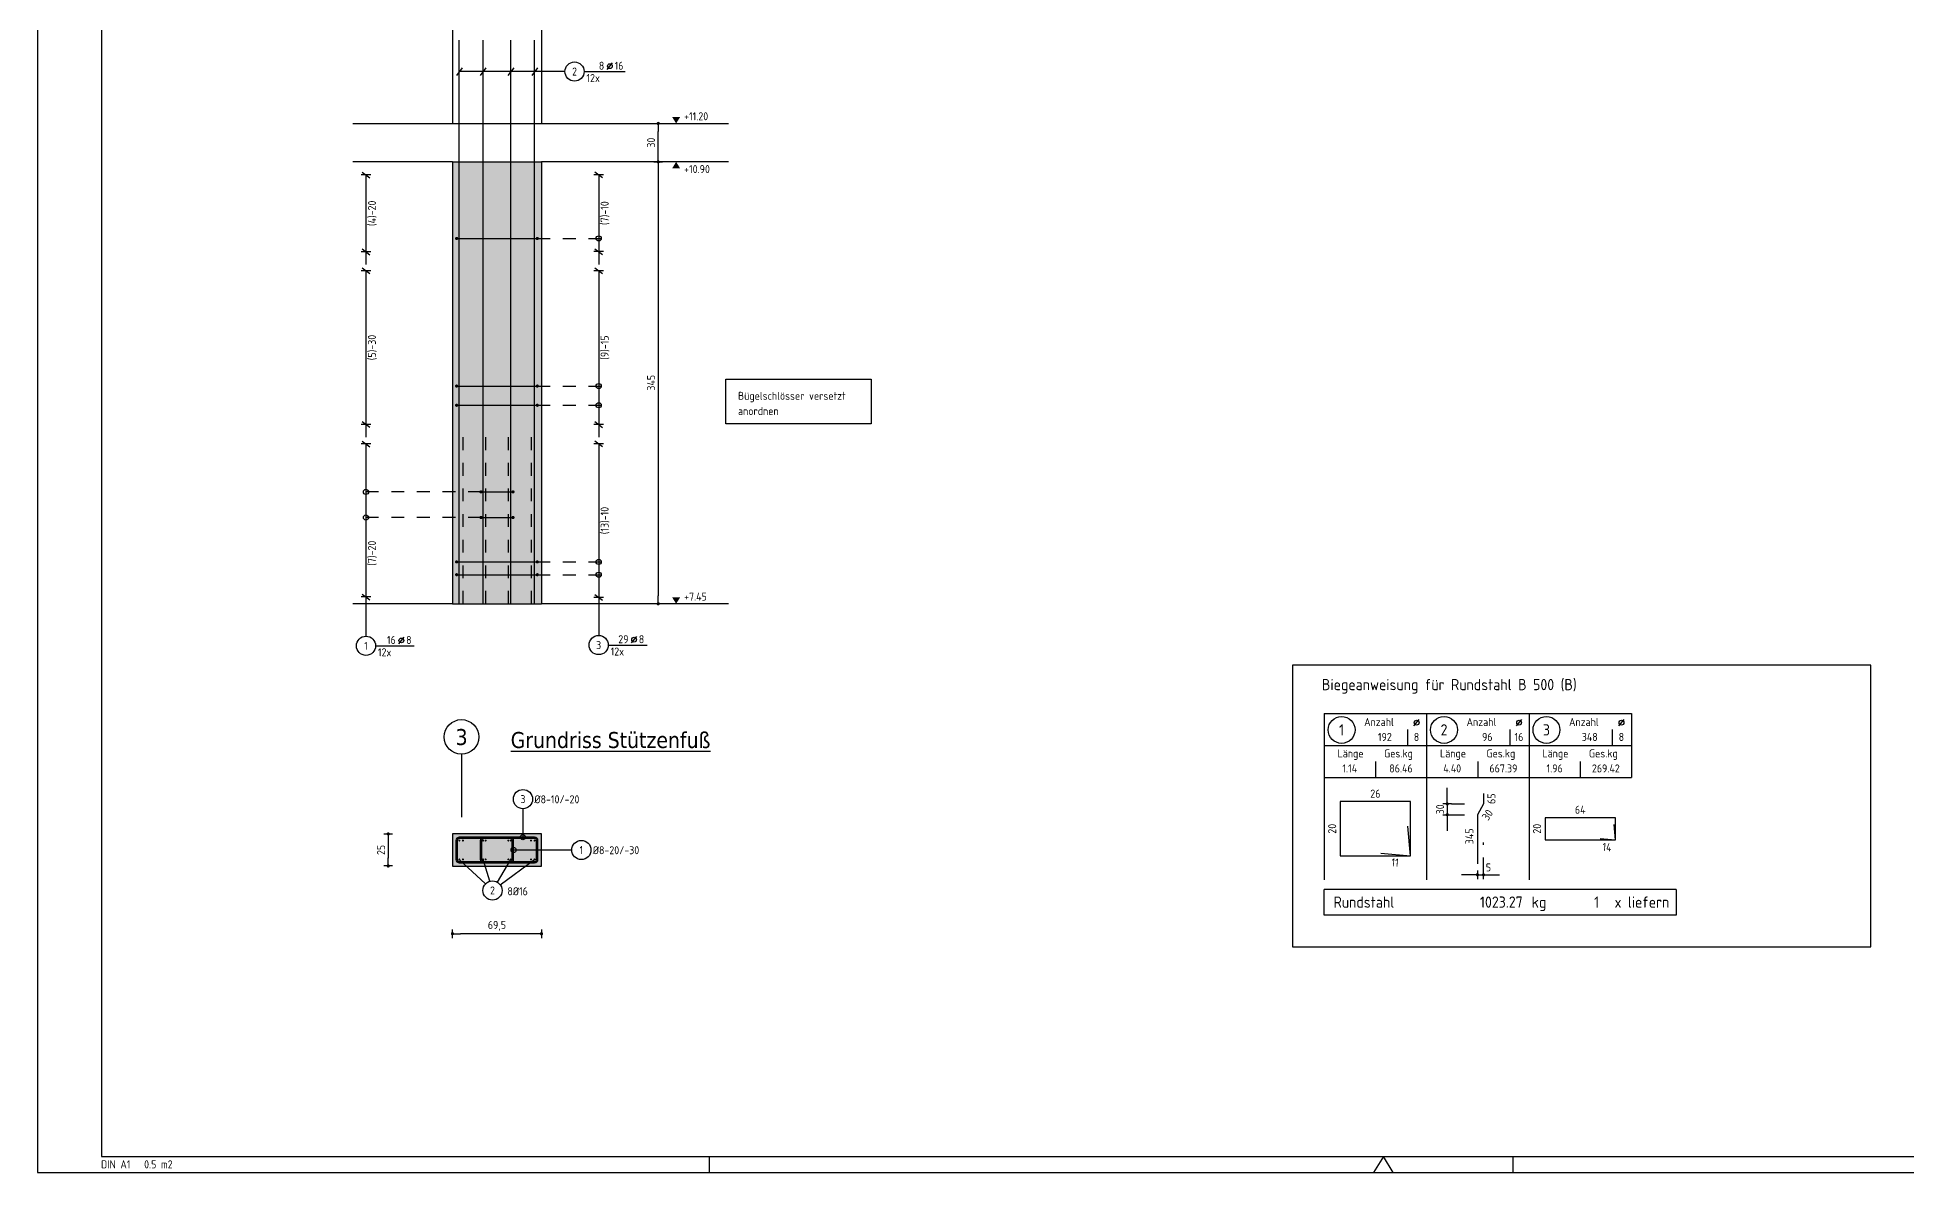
# Model space of a CAD drawing. Extents: x 0 to 26.4, y -21.5 to -6.6.
# Drawn here: x 0 to 14.6, y -21.46 to -12.6 of the extents above; entities that cross this region are included whole.
import ezdxf
from ezdxf.enums import TextEntityAlignment as Align

# ---------------------------------------------------------------- set-up
doc = ezdxf.new("R2010")
doc.units = 0
doc.header["$LTSCALE"] = 0.25
for name, pattern in [('AUSGEZOGEN', [1000.01, 1000, 0.01]), ('HIDDEN', [0.375, 0.25, -0.125]), ('HIDDEN4', [0.12, 0.02, -0.1]), ('VERDECKT', [0.375, 0.25, -0.125])]:
    doc.linetypes.add(name, pattern=pattern)
for name, color, linetype in [('ACHSEN', 7, 'Continuous'), ('AFU', 7, 'Continuous'), ('BETON', 7, 'Continuous'), ('grau_hell', 7, 'Continuous'), ('grau_mittel', 7, 'Continuous'), ('HILFE', 7, 'Continuous'), ('koten', 7, 'Continuous'), ('MASSE', 7, 'Continuous'), ('RAHMEN', 7, 'Continuous'), ('RND', 7, 'Continuous'), ('RND_BILD', 7, 'Continuous'), ('SFP_Achsen', 7, 'Continuous'), ('TEXT', 7, 'Continuous')]:
    doc.layers.add(name, color=color, linetype=linetype)
doc.layers.add('NOPLOT', color=7, linetype='Continuous', plot=False)
doc.styles.add('helv', font='tahoma.ttf')
doc.styles.add('txt', font='isocp.shx')
doc.linetypes.add('AFU_50M', pattern='A,0.45,["/",Standard,S=0.2,R=0,X=-0.01,Y=-0.1],0.07,["/",Standard,S=0.2,R=0,X=-0.01,Y=-0.1],0.45', length=0.97)
doc.dimstyles.new('DOT_I', dxfattribs={"dimscale": 0.25, "dimtxt": 0.25, "dimasz": 0.25, "dimexe": 0.1, "dimexo": 0.3, "dimgap": 0.1, "dimtad": 1, "dimdec": 3, "dimzin": 3, "dimtxsty": 'txt', "dimblk": 'DOT', "dimblk1": 'DOT', "dimblk2": 'DOT', "dimsah": 1, "dimcen": 0.1, "dimse1": 1, "dimse2": 1, "dimazin": 0, "dimtfac": 1, "dimtdec": 4, "dimtix": 1, "dimtmove": 2, "dimatfit": 3, "dimfxl": 0, "dimtvp": 1, "dimtolj": 1, "dimtzin": 0, "dimarcsym": 0})

# ---------------------------------------------------------------- blocks, each defined once
blk = doc.blocks.new('DINA1')
at = {"layer": 'RAHMEN'}
for p, q in [((0, 59.4), (0, 0)), ((0, 0), (84.1, 0))]:
    blk.add_line(p, q, dxfattribs=at)
at = {"layer": 'RAHMEN', "color": 5}
for p, q in [((2, 58.9), (2, 0.5)), ((2, 0.5), (83.6, 0.5))]:
    blk.add_line(p, q, dxfattribs=at)
at = {"layer": 'RAHMEN', "color": 7}
for p, q in [((21, 0), (21, 0.5)), ((46.1, 0), (46.1, 0.5))]:
    blk.add_line(p, q, dxfattribs=at)
at = {"layer": 'RAHMEN', "color": 7, "linetype": 'Continuous'}
for p, q in [((42.05, 0.5), (41.74, 0)), ((42.36, 0), (42.05, 0.5))]:
    blk.add_line(p, q, dxfattribs=at)
at = {"layer": 'RAHMEN', "color": 7, "style": 'txt'}
blk.add_text('DIN A1   0.5 m2', height=0.25, dxfattribs=at).set_placement((1.989, 0.133))
blk = doc.blocks.new('OKRD_O')
at = {"layer": 'koten', "color": 7, "linetype": 'Continuous'}
blk.add_solid([(-0.125, 0.202), (0.125, 0.202), (0, 0)], dxfattribs=at)
at = {"layer": 'koten', "style": 'txt'}
blk.add_attdef('OKRD', (0.25, 0.1), '', height=0.25, dxfattribs=at)
blk = doc.blocks.new('okrd_u')
at = {"layer": 'koten', "color": 7, "linetype": 'Continuous'}
blk.add_solid([(-0.125, -0.202), (0.125, -0.202), (0, 0)], dxfattribs=at)
at = {"layer": 'koten', "style": 'txt'}
blk.add_attdef('OKRD', (0.25, -0.35), '', height=0.25, dxfattribs=at)
blk = doc.blocks.new('DOT')
at = {"layer": 'MASSE', "color": 7, "linetype": 'Continuous'}
for p, q in [((0, 0), (-1, 0)), ((0, 0.54), (0, -0.54))]:
    blk.add_line(p, q, dxfattribs=at)
at = {"layer": 'MASSE', "color": 7, "linetype": 'Continuous', "const_width": 0.2}
blk.add_lwpolyline([(-0.1, 0, 1), (0.1, 0, 1)], format="xyb", close=True, dxfattribs=at)
blk = doc.blocks.new('*D14')
at = {"layer": 'Defpoints', "color": 0, "linetype": 'AUSGEZOGEN', "transparency": 16777216}
for p in [(2.74, -18.817), (2.74, -19.067), (2.74, -19.067)]:
    blk.add_point(p, dxfattribs=at)
at = {"layer": 'MASSE', "color": 0, "linetype": 'AUSGEZOGEN', "lineweight": -2, "transparency": 16777216}
blk.add_line((2.74, -18.88), (2.74, -19.005), dxfattribs=at)
at = {"layer": 'MASSE', "color": 0, "linetype": 'AUSGEZOGEN', "lineweight": -2, "transparency": 16777216, "xscale": 0.0625, "yscale": 0.0625, "zscale": 0.0625}
for p, rotation in [((2.74, -18.817), 90), ((2.74, -19.067), 270)]:
    blk.add_blockref('DOT', p, dxfattribs=dict(at, rotation=rotation))
at = {"layer": 'MASSE', "color": 0, "linetype": 'AUSGEZOGEN', "transparency": 16777216, "insert": (2.684, -18.942), "char_height": 0.0625, "attachment_point": 5, "rotation": 90, "style": 'txt'}
blk.add_mtext('\\A1;25', dxfattribs=at)
blk = doc.blocks.new('*D15')
at = {"layer": 'Defpoints', "color": 0, "linetype": 'AUSGEZOGEN', "transparency": 16777216}
for p in [(3.242, -19.596), (3.242, -19.596), (3.937, -19.596)]:
    blk.add_point(p, dxfattribs=at)
at = {"layer": 'MASSE', "color": 0, "linetype": 'AUSGEZOGEN', "lineweight": -2, "transparency": 16777216}
blk.add_line((3.874, -19.596), (3.304, -19.596), dxfattribs=at)
at = {"layer": 'MASSE', "color": 0, "linetype": 'AUSGEZOGEN', "lineweight": -2, "transparency": 16777216, "xscale": 0.0625, "yscale": 0.0625, "zscale": 0.0625, "rotation": 180}
blk.add_blockref('DOT', (3.242, -19.596), dxfattribs=at)
at = {"layer": 'MASSE', "color": 0, "linetype": 'AUSGEZOGEN', "lineweight": -2, "transparency": 16777216, "xscale": 0.0625, "yscale": 0.0625, "zscale": 0.0625}
blk.add_blockref('DOT', (3.937, -19.596), dxfattribs=at)
at = {"layer": 'MASSE', "color": 0, "linetype": 'AUSGEZOGEN', "transparency": 16777216, "insert": (3.589, -19.535), "char_height": 0.0625, "attachment_point": 5, "style": 'txt'}
blk.add_mtext('\\A1;69,5', dxfattribs=at)
blk = doc.blocks.new('LEI_GRE')
at = {"layer": 'RND', "color": 7, "linetype": 'Continuous'}
for p, q in [((-0.09, -0.12), (0.09, 0.12)), ((0, 0.15), (0, -0.15))]:
    blk.add_line(p, q, dxfattribs=at)
blk = doc.blocks.new('RND_LEI')
at = {"layer": 'RND', "color": 7, "linetype": 'Continuous'}
blk.add_line((1.022, 0.066), (1.19, 0.27), dxfattribs=at)
for centre, radius in [((0, 0), 0.3), ((1.106, 0.168), 0.075)]:
    blk.add_circle(centre, radius, dxfattribs=at)
at = {"layer": 'RND', "color": 7, "linetype": 'Continuous', "style": 'txt'}
blk.add_attdef('POSL', text='', height=0.25, dxfattribs=at).set_placement((0, 0), align=Align.MIDDLE)
blk.add_attdef('ANZ', text='', height=0.25, dxfattribs=at).set_placement((0.931, 0.057), align=Align.RIGHT)
for tag, p in [('DUM', (1.253, 0.057)), ('ABSTD', (1.674, 0.057)), ('POSTXT', (0.374, -0.327))]:
    blk.add_attdef(tag, p, '', height=0.25, dxfattribs=at)
blk = doc.blocks.new('RND_HIN')
at = {"layer": 'RND', "color": 7, "linetype": 'Continuous'}
blk.add_circle((0, 0), 0.3, dxfattribs=at)
at = {"layer": 'RND', "color": 7, "linetype": 'Continuous', "style": 'txt'}
blk.add_attdef('POSI', text='', height=0.25, dxfattribs=at).set_placement((0, 0), align=Align.MIDDLE)
blk = doc.blocks.new('*D19')
at = {"layer": 'Defpoints', "color": 0, "linetype": 'AUSGEZOGEN', "transparency": 16777216}
for p in [(11.247, -19.136), (11.294, -19.136), (11.294, -19.136)]:
    blk.add_point(p, dxfattribs=at)
at = {"layer": 'RND_BILD', "color": 0, "linetype": 'AUSGEZOGEN', "lineweight": -2, "transparency": 16777216}
for p, q in [((11.184, -19.136), (11.122, -19.136)), ((11.247, -19.136), (11.294, -19.136)), ((11.356, -19.136), (11.419, -19.136))]:
    blk.add_line(p, q, dxfattribs=at)
at = {"layer": 'RND_BILD', "color": 0, "linetype": 'AUSGEZOGEN', "lineweight": -2, "transparency": 16777216, "xscale": 0.0625, "yscale": 0.0625, "zscale": 0.0625}
blk.add_blockref('DOT', (11.247, -19.136), dxfattribs=at)
at = {"layer": 'RND_BILD', "color": 0, "linetype": 'AUSGEZOGEN', "lineweight": -2, "transparency": 16777216, "xscale": 0.0625, "yscale": 0.0625, "zscale": 0.0625, "rotation": 180}
blk.add_blockref('DOT', (11.294, -19.136), dxfattribs=at)
at = {"layer": 'RND_BILD', "color": 0, "linetype": 'AUSGEZOGEN', "transparency": 16777216, "insert": (11.333, -19.079), "char_height": 0.0625, "attachment_point": 5, "style": 'txt'}
blk.add_mtext('\\A1;5', dxfattribs=at)
blk = doc.blocks.new('*D20')
at = {"layer": 'Defpoints', "color": 0, "linetype": 'AUSGEZOGEN', "transparency": 16777216}
for p in [(11.011, -18.583), (11.011, -18.667), (11.011, -18.667)]:
    blk.add_point(p, dxfattribs=at)
at = {"layer": 'MASSE', "color": 0, "linetype": 'AUSGEZOGEN', "lineweight": -2, "transparency": 16777216}
for p, q in [((11.011, -18.52), (11.011, -18.458)), ((11.011, -18.583), (11.011, -18.667)), ((11.011, -18.73), (11.011, -18.792))]:
    blk.add_line(p, q, dxfattribs=at)
at = {"layer": 'MASSE', "color": 0, "linetype": 'AUSGEZOGEN', "lineweight": -2, "transparency": 16777216, "xscale": 0.0625, "yscale": 0.0625, "zscale": 0.0625}
for p, rotation in [((11.011, -18.583), 270), ((11.011, -18.667), 90)]:
    blk.add_blockref('DOT', p, dxfattribs=dict(at, rotation=rotation))
at = {"layer": 'MASSE', "color": 0, "linetype": 'AUSGEZOGEN', "transparency": 16777216, "insert": (10.955, -18.625), "char_height": 0.0625, "attachment_point": 5, "rotation": 90, "style": 'txt'}
blk.add_mtext('\\A1;30', dxfattribs=at)
blk = doc.blocks.new('*D21')
at = {"layer": 'Defpoints', "color": 0, "linetype": 'AUSGEZOGEN', "transparency": 16777216}
for p in [(4.849, -13.57), (4.849, -17.02), (4.849, -17.02)]:
    blk.add_point(p, dxfattribs=at)
at = {"layer": 'MASSE', "color": 0, "linetype": 'AUSGEZOGEN', "lineweight": -2, "transparency": 16777216}
blk.add_line((4.849, -13.633), (4.849, -16.958), dxfattribs=at)
at = {"layer": 'MASSE', "color": 0, "linetype": 'AUSGEZOGEN', "lineweight": -2, "transparency": 16777216, "xscale": 0.0625, "yscale": 0.0625, "zscale": 0.0625}
for p, rotation in [((4.849, -13.57), 90), ((4.849, -17.02), 270)]:
    blk.add_blockref('DOT', p, dxfattribs=dict(at, rotation=rotation))
at = {"layer": 'MASSE', "color": 0, "linetype": 'AUSGEZOGEN', "transparency": 16777216, "insert": (4.793, -15.295), "char_height": 0.0625, "attachment_point": 5, "rotation": 90, "style": 'txt'}
blk.add_mtext('\\A1;345', dxfattribs=at)
blk = doc.blocks.new('*D22')
at = {"layer": 'Defpoints', "color": 0, "linetype": 'AUSGEZOGEN', "transparency": 16777216}
for p in [(4.849, -13.27), (4.849, -13.27), (4.849, -13.57)]:
    blk.add_point(p, dxfattribs=at)
at = {"layer": 'MASSE', "color": 0, "linetype": 'AUSGEZOGEN', "lineweight": -2, "transparency": 16777216}
blk.add_line((4.849, -13.508), (4.849, -13.333), dxfattribs=at)
at = {"layer": 'MASSE', "color": 0, "linetype": 'AUSGEZOGEN', "lineweight": -2, "transparency": 16777216, "xscale": 0.0625, "yscale": 0.0625, "zscale": 0.0625}
for p, rotation in [((4.849, -13.27), 90), ((4.849, -13.57), 270)]:
    blk.add_blockref('DOT', p, dxfattribs=dict(at, rotation=rotation))
at = {"layer": 'MASSE', "color": 0, "linetype": 'AUSGEZOGEN', "transparency": 16777216, "insert": (4.793, -13.42), "char_height": 0.0625, "attachment_point": 5, "rotation": 90, "style": 'txt'}
blk.add_mtext('\\A1;30', dxfattribs=at)
blk = doc.blocks.new('RND_LIS2')
at = {"layer": 'RND', "color": 3, "linetype": 'Continuous'}
for p, q in [((0, 0), (0, -5.2)), ((0, 0), (3.2, 0)), ((3.2, 0), (3.2, -2)), ((2.6, -0.503), (2.6, -1)), ((0, -1), (3.2, -1)), ((1.6, -1.503), (1.6, -2)), ((0, -2), (3.2, -2))]:
    blk.add_line(p, q, dxfattribs=at)
at = {"layer": 'RND', "color": 7, "linetype": 'Continuous'}
blk.add_line((2.805, -0.39), (2.973, -0.186), dxfattribs=at)
at = {"layer": 'RND', "color": 1, "linetype": 'Continuous'}
blk.add_circle((0.545, -0.513), 0.42, dxfattribs=at)
at = {"layer": 'RND', "color": 7, "linetype": 'Continuous'}
blk.add_circle((2.889, -0.288), 0.075, dxfattribs=at)
at = {"layer": 'RND', "color": 7, "linetype": 'Continuous', "style": 'txt'}
for s, p in [('Anzahl', (1.249, -0.391)), ('Länge', (0.42, -1.373)), ('Ges.kg', (1.872, -1.373))]:
    blk.add_text(s, height=0.25, dxfattribs=at).set_placement(p)
at = {"layer": 'RND', "color": 1, "linetype": 'Continuous', "style": 'txt'}
blk.add_attdef('POS1', text='', height=0.35, dxfattribs=at).set_placement((0.545, -0.513), align=Align.MIDDLE)
at = {"layer": 'RND', "color": 7, "linetype": 'Continuous', "style": 'txt'}
for tag, p in [('STK1', (1.897, -0.859)), ('DS1', (2.885, -0.859)), ('LANG1', (0.8, -1.841)), ('GEW', (2.4, -1.841))]:
    blk.add_attdef(tag, text='', height=0.25, dxfattribs=at).set_placement(p, align=Align.CENTER)
blk = doc.blocks.new('RND_SUM')
at = {"layer": 'RND', "color": 5, "linetype": 'Continuous'}
for p, q in [((0, 0), (0, 0.8)), ((11, 0.8), (0, 0.8)), ((11, 0.8), (11, 0)), ((11, 0), (0, 0))]:
    blk.add_line(p, q, dxfattribs=at)
at = {"layer": 'RND', "color": 1, "linetype": 'Continuous', "style": 'txt'}
for s, p in [('Rundstahl', (0.292, 0.235)), ('kg', (6.483, 0.235))]:
    blk.add_text(s, height=0.35, dxfattribs=at).set_placement(p)
blk.add_text('x liefern', height=0.35, dxfattribs=at).set_placement((10.784, 0.235), align=Align.RIGHT)
for tag, p in [('RND-S', (6.203, 0.235)), ('RND-Z', (8.59, 0.235))]:
    blk.add_attdef(tag, text='', height=0.35, dxfattribs=at).set_placement(p, align=Align.RIGHT)

msp = doc.modelspace()

# ---------------------------------------------------------------- hatches: boundary and pattern name
at = {"layer": 'grau_hell'}
msp.add_hatch(color=9, dxfattribs=at).paths.add_polyline_path([(3.9369, -13.5703), (3.2419, -13.5703), (3.2419, -17.0203), (3.9369, -17.0203)])
at = {"layer": 'grau_mittel'}
msp.add_hatch(color=61, dxfattribs=at).paths.add_polyline_path([(3.2419, -18.8174), (3.2419, -19.0674), (3.9369, -19.0674), (3.9369, -18.8174)])

# ---------------------------------------------------------------- linework, layer by layer
at = {"layer": 'ACHSEN', "color": 140, "linetype": 'AUSGEZOGEN'}
msp.add_line((3.3119, -18.1951), (3.3119, -18.6874), dxfattribs=at)
at = {"layer": 'AFU', "color": 8, "linetype": 'AFU_50M'}
for p, q in [((3.2419, -13.2703), (3.9369, -13.2703)), ((3.2419, -13.5703), (3.9369, -13.5703)), ((3.2419, -17.0203), (3.9369, -17.0203))]:
    msp.add_line(p, q, dxfattribs=at)
at = {"layer": 'BETON', "color": 6, "linetype": 'AUSGEZOGEN'}
for p, q in [((3.2419, -12.2703), (3.2419, -13.2703)), ((3.9369, -12.2703), (3.9369, -13.2703)), ((2.4633, -13.2703), (3.2419, -13.2703)), ((3.9369, -13.2703), (5.3979, -13.2703)), ((3.2419, -13.5703), (2.4633, -13.5703)), ((3.2419, -13.5703), (3.2419, -17.0203)), ((3.9369, -13.5703), (3.9369, -17.0203)), ((5.3979, -13.5703), (3.9369, -13.5703)), ((3.2419, -17.0203), (2.4633, -17.0203)), ((5.3979, -17.0203), (3.9369, -17.0203))]:
    msp.add_line(p, q, dxfattribs=at)
msp.add_lwpolyline([(3.2419, -19.0674), (3.9369, -19.0674), (3.9369, -18.8174), (3.2419, -18.8174)], close=True, dxfattribs=at)
at = {"layer": 'HILFE', "color": 102, "linetype": 'AUSGEZOGEN'}
msp.add_lwpolyline([(5.376, -15.2654), (6.5131, -15.2654), (6.5131, -15.6164), (5.376, -15.6164)], close=True, dxfattribs=at)
at = {"layer": 'NOPLOT', "color": 191, "linetype": 'Continuous'}
for points in [[(3.2954, -19.0324), (3.8834, -19.0324, 0.4142136), (3.8994, -19.0164), (3.8994, -18.8684, 0.4142136), (3.8834, -18.8524), (3.2954, -18.8524, 0.4142136), (3.2794, -18.8684), (3.2794, -19.0164, 0.4142136)], [(3.4854, -19.0324), (3.6934, -19.0324, 0.4142136), (3.7094, -19.0164), (3.7094, -18.8684, 0.4142136), (3.6934, -18.8524), (3.4854, -18.8524, 0.4142136), (3.4694, -18.8684), (3.4694, -19.0164, 0.4142136)]]:
    msp.add_lwpolyline(points, format="xyb", close=True, dxfattribs=at)
at = {"layer": 'NOPLOT', "color": 191, "linetype": 'Continuous', "const_width": 0.008}
for points in [[(3.3196, -18.8684, 1), (3.3276, -18.8684, 1)], [(3.4968, -18.8684, 1), (3.5048, -18.8684, 1)], [(3.6741, -18.8684, 1), (3.6821, -18.8684, 1)], [(3.8513, -18.8684, 1), (3.8593, -18.8684, 1)], [(3.3196, -19.0164, -1), (3.3276, -19.0164, -1)], [(3.4968, -19.0164, -1), (3.5048, -19.0164, -1)], [(3.6741, -19.0164, -1), (3.6821, -19.0164, -1)], [(3.8513, -19.0164, -1), (3.8593, -19.0164, -1)]]:
    msp.add_lwpolyline(points, format="xyb", close=True, dxfattribs=at)
at = {"layer": 'RND', "color": 102, "linetype": 'AUSGEZOGEN'}
for p, q in [((4.1201, -12.8649), (3.2954, -12.8649)), ((3.7924, -18.6202), (3.7924, -18.8424)), ((4.1737, -18.9425), (3.7194, -18.9425)), ((3.4996, -19.2074), (3.2954, -19.0164)), ((3.5327, -19.1868), (3.4812, -19.0164)), ((3.5926, -19.1941), (3.6977, -19.0164)), ((3.6148, -19.2141), (3.8834, -19.0164))]:
    msp.add_line(p, q, dxfattribs=at)
at = {"layer": 'RND', "color": 7, "linetype": 'AUSGEZOGEN'}
for p, q in [((4.2701, -12.8649), (4.5901, -12.8649)), ((2.5664, -13.6721), (2.5664, -14.2721)), ((4.3838, -13.6703), (4.3838, -14.2703)), ((2.5664, -14.4195), (2.5664, -15.6194)), ((4.3838, -14.4203), (4.3838, -15.6203)), ((2.5664, -15.772), (2.5664, -16.9668)), ((4.3838, -15.7703), (4.3838, -16.9703)), ((2.5664, -16.9668), (2.5664, -17.2733)), ((4.3838, -16.9703), (4.3838, -17.2674)), ((2.6414, -17.3483), (2.9439, -17.3483)), ((4.4588, -17.3424), (4.7613, -17.3424))]:
    msp.add_line(p, q, dxfattribs=at)
at = {"layer": 'RND', "color": 7, "linetype": 'VERDECKT'}
for p, q in [((2.5664, -14.2721), (2.5664, -14.4195)), ((4.3838, -14.2703), (4.3838, -14.4203)), ((2.5664, -15.6194), (2.5664, -15.772)), ((4.3838, -15.6203), (4.3838, -15.7703))]:
    msp.add_line(p, q, dxfattribs=at)
at = {"layer": 'RND', "color": 102, "linetype": 'VERDECKT'}
for p, q in [((3.9044, -14.1681), (4.4088, -14.1681)), ((3.9044, -15.3203), (4.4088, -15.3203)), ((3.9044, -15.4703), (4.4088, -15.4703)), ((3.4644, -16.1466), (2.5414, -16.1466)), ((3.4644, -16.3466), (2.5414, -16.3466)), ((3.9044, -16.6932), (4.4088, -16.6932)), ((3.9044, -16.7932), (4.4088, -16.7932))]:
    msp.add_line(p, q, dxfattribs=at)
at = {"layer": 'RND', "color": 1, "linetype": 'AUSGEZOGEN'}
for points in [[(3.2954, -17.0203), (3.2954, -12.6203)], [(3.4812, -17.0203), (3.4812, -12.6203)], [(3.6977, -17.0203), (3.6977, -12.6203)], [(3.8834, -17.0203), (3.8834, -12.6203)], [(3.2744, -14.1681), (3.9044, -14.1681)], [(3.2744, -15.3203), (3.9044, -15.3203)], [(3.2744, -15.4703), (3.9044, -15.4703)], [(3.4644, -16.1466), (3.7144, -16.1466)], [(3.4644, -16.3466), (3.7144, -16.3466)], [(3.2744, -16.6932), (3.9044, -16.6932)], [(3.2744, -16.7932), (3.9044, -16.7932)]]:
    msp.add_lwpolyline(points, dxfattribs=at)
at = {"layer": 'RND', "color": 7, "linetype": 'AUSGEZOGEN'}
for points, const_width in [([(3.2682, -14.1681, 1), (3.2807, -14.1681, 1)], 0.0125), ([(3.8982, -14.1681, 1), (3.9107, -14.1681, 1)], 0.0125), ([(3.2682, -15.3203, 1), (3.2807, -15.3203, 1)], 0.0125), ([(3.8982, -15.3203, 1), (3.9107, -15.3203, 1)], 0.0125), ([(3.2682, -15.4703, 1), (3.2807, -15.4703, 1)], 0.0125), ([(3.8982, -15.4703, 1), (3.9107, -15.4703, 1)], 0.0125), ([(3.4582, -16.1466, 1), (3.4707, -16.1466, 1)], 0.0125), ([(3.7082, -16.1466, 1), (3.7207, -16.1466, 1)], 0.0125), ([(3.4582, -16.3466, 1), (3.4707, -16.3466, 1)], 0.0125), ([(3.7082, -16.3466, 1), (3.7207, -16.3466, 1)], 0.0125), ([(3.2682, -16.6932, 1), (3.2807, -16.6932, 1)], 0.0125), ([(3.2682, -16.7932, 1), (3.2807, -16.7932, 1)], 0.0125), ([(3.8982, -16.6932, 1), (3.9107, -16.6932, 1)], 0.0125), ([(3.8982, -16.7932, 1), (3.9107, -16.7932, 1)], 0.0125), ([(3.2914, -18.8684, 1), (3.2994, -18.8684, 1)], 0.008), ([(3.4772, -18.8684, 1), (3.4852, -18.8684, 1)], 0.008), ([(3.7017, -18.8684, -1), (3.6937, -18.8684, -1)], 0.008), ([(3.8794, -18.8684, 1), (3.8874, -18.8684, 1)], 0.008), ([(3.2914, -19.0164, 1), (3.2994, -19.0164, 1)], 0.008), ([(3.4772, -19.0164, 1), (3.4852, -19.0164, 1)], 0.008), ([(3.7017, -19.0164, -1), (3.6937, -19.0164, -1)], 0.008), ([(3.8794, -19.0164, 1), (3.8874, -19.0164, 1)], 0.008)]:
    msp.add_lwpolyline(points, format="xyb", close=True, dxfattribs=dict(at, const_width=const_width))
at = {"layer": 'RND', "color": 1, "linetype": 'HIDDEN'}
for points in [[(3.3236, -15.7203), (3.3236, -17.0203)], [(3.5008, -15.7203), (3.5008, -17.0203)], [(3.6781, -15.7203), (3.6781, -17.0203)], [(3.8553, -15.7203), (3.8553, -17.0203)]]:
    msp.add_lwpolyline(points, dxfattribs=at)
at = {"layer": 'RND', "color": 1, "linetype": 'AUSGEZOGEN'}
for points in [[(3.2954, -19.0424), (3.8834, -19.0424, 0.4142136), (3.9094, -19.0164), (3.9094, -18.8684, 0.4142136), (3.8834, -18.8424), (3.2954, -18.8424, 0.4142136), (3.2694, -18.8684), (3.2694, -19.0164, 0.4142136)], [(3.4854, -19.0424), (3.6934, -19.0424, 0.4142136), (3.7194, -19.0164), (3.7194, -18.8684, 0.4142136), (3.6934, -18.8424), (3.4854, -18.8424, 0.4142136), (3.4594, -18.8684), (3.4594, -19.0164, 0.4142136)]]:
    msp.add_lwpolyline(points, format="xyb", close=True, dxfattribs=at)
at = {"layer": 'RND', "color": 7, "linetype": 'AUSGEZOGEN'}
for centre in [(4.3838, -14.1681), (4.3838, -15.3203), (4.3838, -15.4703), (2.5664, -16.1466), (2.5664, -16.3466), (4.3838, -16.6932), (4.3838, -16.7932), (3.7924, -18.8424), (3.7194, -18.9425)]:
    msp.add_circle(centre, 0.02, dxfattribs=at)
at = {"layer": 'RND_BILD', "color": 7, "linetype": 'HIDDEN4'}
for p, q in [((11.0449, -18.5828), (11.2132, -18.5828)), ((11.0449, -18.6673), (11.2162, -18.6673)), ((11.294, -19.102), (11.294, -18.8848))]:
    msp.add_line(p, q, dxfattribs=at)
at = {"layer": 'RND_BILD', "color": 1, "linetype": 'AUSGEZOGEN'}
for points in [[(11.294, -18.5015), (11.294, -18.5828), (11.2467, -18.6673), (11.2467, -19.0515)], [(10.493, -18.9678), (10.7249, -18.9881), (10.7249, -18.565), (10.1749, -18.565), (10.1749, -18.9881), (10.7249, -18.9881), (10.7046, -18.7562)], [(12.205, -18.852), (12.3249, -18.8625), (12.3249, -18.6906), (11.7749, -18.6906), (11.7749, -18.8625), (12.3249, -18.8625), (12.3144, -18.7426)]]:
    msp.add_lwpolyline(points, dxfattribs=at)
at = {"layer": 'SFP_Achsen', "color": 7, "linetype": 'AUSGEZOGEN'}
msp.add_circle((3.3119, -18.0599), 0.1352, dxfattribs=at)
at = {"layer": 'TEXT', "color": 1, "linetype": 'AUSGEZOGEN'}
msp.add_lwpolyline([(9.802, -19.6989), (14.3182, -19.6989), (14.3182, -17.4983), (9.802, -17.4983)], close=True, dxfattribs=at)

# ---------------------------------------------------------------- block references
at = {"layer": 'koten', "color": 7, "linetype": 'AUSGEZOGEN', "xscale": 0.25, "yscale": 0.25, "zscale": 0.25}
for name, p, values in [('OKRD_O', (4.9888, -13.2703), {'OKRD': '+11.20'}), ('okrd_u', (4.9888, -13.5703), {'OKRD': '+10.90'}), ('OKRD_O', (4.9888, -17.0203), {'OKRD': '+7.45'})]:
    msp.add_blockref(name, p, dxfattribs=at).add_auto_attribs(values)
at = {"layer": 'RAHMEN', "color": 7, "linetype": 'AUSGEZOGEN', "xscale": 0.25, "yscale": 0.25, "zscale": 0.25}
msp.add_blockref('DINA1', (0, -21.461), dxfattribs=at)
at = {"layer": 'RND', "color": 102, "linetype": 'AUSGEZOGEN', "xscale": 0.25, "yscale": 0.25, "zscale": 0.25, "rotation": 180.0000000000094}
for p in [(3.2954, -12.8649), (3.4812, -12.8649), (3.6977, -12.8649), (3.8834, -12.8649)]:
    msp.add_blockref('LEI_GRE', p, dxfattribs=at)
at = {"layer": 'RND', "color": 7, "linetype": 'AUSGEZOGEN', "xscale": 0.25, "yscale": 0.25, "zscale": 0.25}
for name, p, values in [('RND_LEI', (4.1951, -12.8649), {'POSL': '2', 'DUM': '16', 'ANZ': '8', 'POSTXT': '12x'}), ('RND_LEI', (2.5664, -17.3483), {'POSL': '1', 'DUM': '8', 'ANZ': '16', 'POSTXT': '12x'}), ('RND_LEI', (4.3838, -17.3424), {'POSL': '3', 'DUM': '8', 'ANZ': '29', 'POSTXT': '12x'}), ('RND_HIN', (3.7924, -18.5452), {'POSI': '3'}), ('RND_HIN', (4.2487, -18.9425), {'POSI': '1'}), ('RND_HIN', (3.5544, -19.2586), {'POSI': '2'})]:
    msp.add_blockref(name, p, dxfattribs=at).add_auto_attribs(values)
for p, rotation in [((2.5664, -13.6721), 270), ((4.3838, -13.6703), 269.9999999999997), ((2.5664, -14.2721), 270), ((4.3838, -14.2703), 269.9999999999997), ((2.5664, -14.4195), 270), ((4.3838, -14.4203), 269.9999999999998), ((2.5664, -15.6194), 270), ((4.3838, -15.6203), 269.9999999999998), ((2.5664, -15.772), 270), ((4.3838, -15.7703), 270), ((2.5664, -16.9668), 270), ((4.3838, -16.9703), 270)]:
    msp.add_blockref('LEI_GRE', p, dxfattribs=dict(at, rotation=rotation))
at = {"layer": 'RND_BILD', "color": 6, "linetype": 'AUSGEZOGEN', "xscale": 0.25, "yscale": 0.25, "zscale": 0.25}
msp.add_blockref('RND_LIS2', (10.0499, -17.8765), dxfattribs=at).add_auto_attribs({'POS1': '1', 'STK1': '192', 'DS1': '8', 'LANG1': '1.14', 'GEW': '86.46'})
at = {"layer": 'RND_BILD', "color": 7, "linetype": 'AUSGEZOGEN', "xscale": 0.25, "yscale": 0.25, "zscale": 0.25}
for name, p, values in [('RND_LIS2', (10.8499, -17.8765), {'POS1': '2', 'STK1': '96', 'DS1': '16', 'LANG1': '4.40', 'GEW': '667.39'}), ('RND_LIS2', (11.6499, -17.8765), {'POS1': '3', 'STK1': '348', 'DS1': '8', 'LANG1': '1.96', 'GEW': '269.42'}), ('RND_SUM', (10.0499, -19.4515), {'RND-S': '1023.27', 'RND-Z': '1'})]:
    msp.add_blockref(name, p, dxfattribs=at).add_auto_attribs(values)

# ---------------------------------------------------------------- texts
at = {"layer": 'RND', "color": 7, "linetype": 'AUSGEZOGEN', "style": 'txt'}
for s, p in [('(4)-20', (2.6126, -13.9721)), ('(7)-10', (4.4301, -13.9703)), ('(5)-30', (2.6126, -15.0195)), ('(9)-15', (4.4301, -15.0203)), ('(13)-10', (4.4301, -16.3703)), ('(7)-20', (2.6126, -16.6256))]:
    msp.add_text(s, height=0.0625, rotation=90, dxfattribs=at).set_placement(p, align=Align.MIDDLE)
at = {"layer": 'RND_BILD', "color": 7, "linetype": 'AUSGEZOGEN', "style": 'txt'}
for s, p in [('26', (10.4499, -18.5025)), ('64', (12.0499, -18.6281))]:
    msp.add_text(s, height=0.063, dxfattribs=at).set_placement(p, align=Align.MIDDLE)
for s, rotation, p in [('65', 90, (11.3565, -18.5421)), ('30', 55.73915, (11.3252, -18.6683)), ('20', 90, (10.1124, -18.7765)), ('345', 90, (11.1842, -18.8359)), ('20', 90, (11.7124, -18.7765)), ('14', 354.99986, (12.2595, -18.9195)), ('11', 354.99986, (10.6035, -19.0402))]:
    msp.add_text(s, height=0.063, rotation=rotation, dxfattribs=at).set_placement(p, align=Align.MIDDLE)
at = {"layer": 'SFP_Achsen', "color": 6, "linetype": 'AUSGEZOGEN', "style": 'helv'}
msp.add_text('3', height=0.125, dxfattribs=at).set_placement((3.2666, -18.123))
at = {"layer": 'TEXT', "color": 7, "linetype": 'AUSGEZOGEN', "style": 'txt'}
for s, p in [('Bügelschlösser versetzt', (5.4721, -15.4277)), ('anordnen', (5.4721, -15.5465)), ('%%C8-10/-20', (3.8816, -18.5781)), ('%%C8-20/-30', (4.3378, -18.9754)), ('8%%C16', (3.6708, -19.2961))]:
    msp.add_text(s, height=0.0625, dxfattribs=at).set_placement(p)
at = {"layer": 'TEXT', "color": 1, "linetype": 'AUSGEZOGEN', "style": 'txt'}
msp.add_text('Biegeanweisung für Rundstahl B 500 (B)', height=0.0875, dxfattribs=at).set_placement((10.0317, -17.6949))
at = {"layer": 'TEXT', "color": 6, "linetype": 'AUSGEZOGEN', "style": 'helv'}
msp.add_text('%%uGrundriss Stützenfuß', height=0.125, dxfattribs=at).set_placement((3.6966, -18.1462))

# ---------------------------------------------------------------- dimensions: what is measured, and where the dimension line sits
at = {"layer": 'MASSE', "color": 7, "linetype": 'AUSGEZOGEN'}
for base, p1, p2, picture, middle in [((4.8493, -13.2703), (4.8493, -13.5703), (4.8493, -13.2703), '*D22', (4.7931, -13.4203)), ((4.8493, -17.0203), (4.8493, -13.5703), (4.8493, -17.0203), '*D21', (4.7931, -15.2953)), ((2.7398, -19.0674), (2.7398, -18.8174), (2.7398, -19.0674), '*D14', (2.6835, -18.9424))]:
    dim = msp.add_linear_dim(base=base, p1=p1, p2=p2, angle=90, dimstyle='DOT_I', override={"dimdec": 0, "dimlfac": 100}, dxfattribs=at)
    dim.commit()
    dim.dimension.update_dxf_attribs({"geometry": picture, "text_midpoint": middle})
dim = msp.add_linear_dim(base=(11.0112, -18.6673), p1=(11.0112, -18.5828), p2=(11.0112, -18.6673), angle=90, text='30', dimstyle='DOT_I', override={"dimdec": 1, "dimlfac": 100}, dxfattribs=at)
dim.commit()
dim.dimension.update_dxf_attribs({"geometry": '*D20', "text_midpoint": (10.9549, -18.625)})
dim = msp.add_linear_dim(base=(3.2419, -19.5958), p1=(3.9369, -19.5958), p2=(3.2419, -19.5958), dimstyle='DOT_I', override={"dimdec": 1, "dimlfac": 100}, dxfattribs=at)
dim.commit()
dim.dimension.update_dxf_attribs({"geometry": '*D15', "text_midpoint": (3.5894, -19.5348)})
at = {"layer": 'RND_BILD', "color": 7, "linetype": 'AUSGEZOGEN'}
dim = msp.add_linear_dim(base=(11.294, -19.1357), p1=(11.2467, -19.1357), p2=(11.294, -19.1357), text='5', dimstyle='DOT_I', override={"dimdec": 0, "dimlfac": 100}, dxfattribs=at)
dim.commit()
dim.dimension.update_dxf_attribs({"geometry": '*D19', "text_midpoint": (11.3331, -19.0795), "dimtype": 160})

doc.saveas('drawing.dxf')
